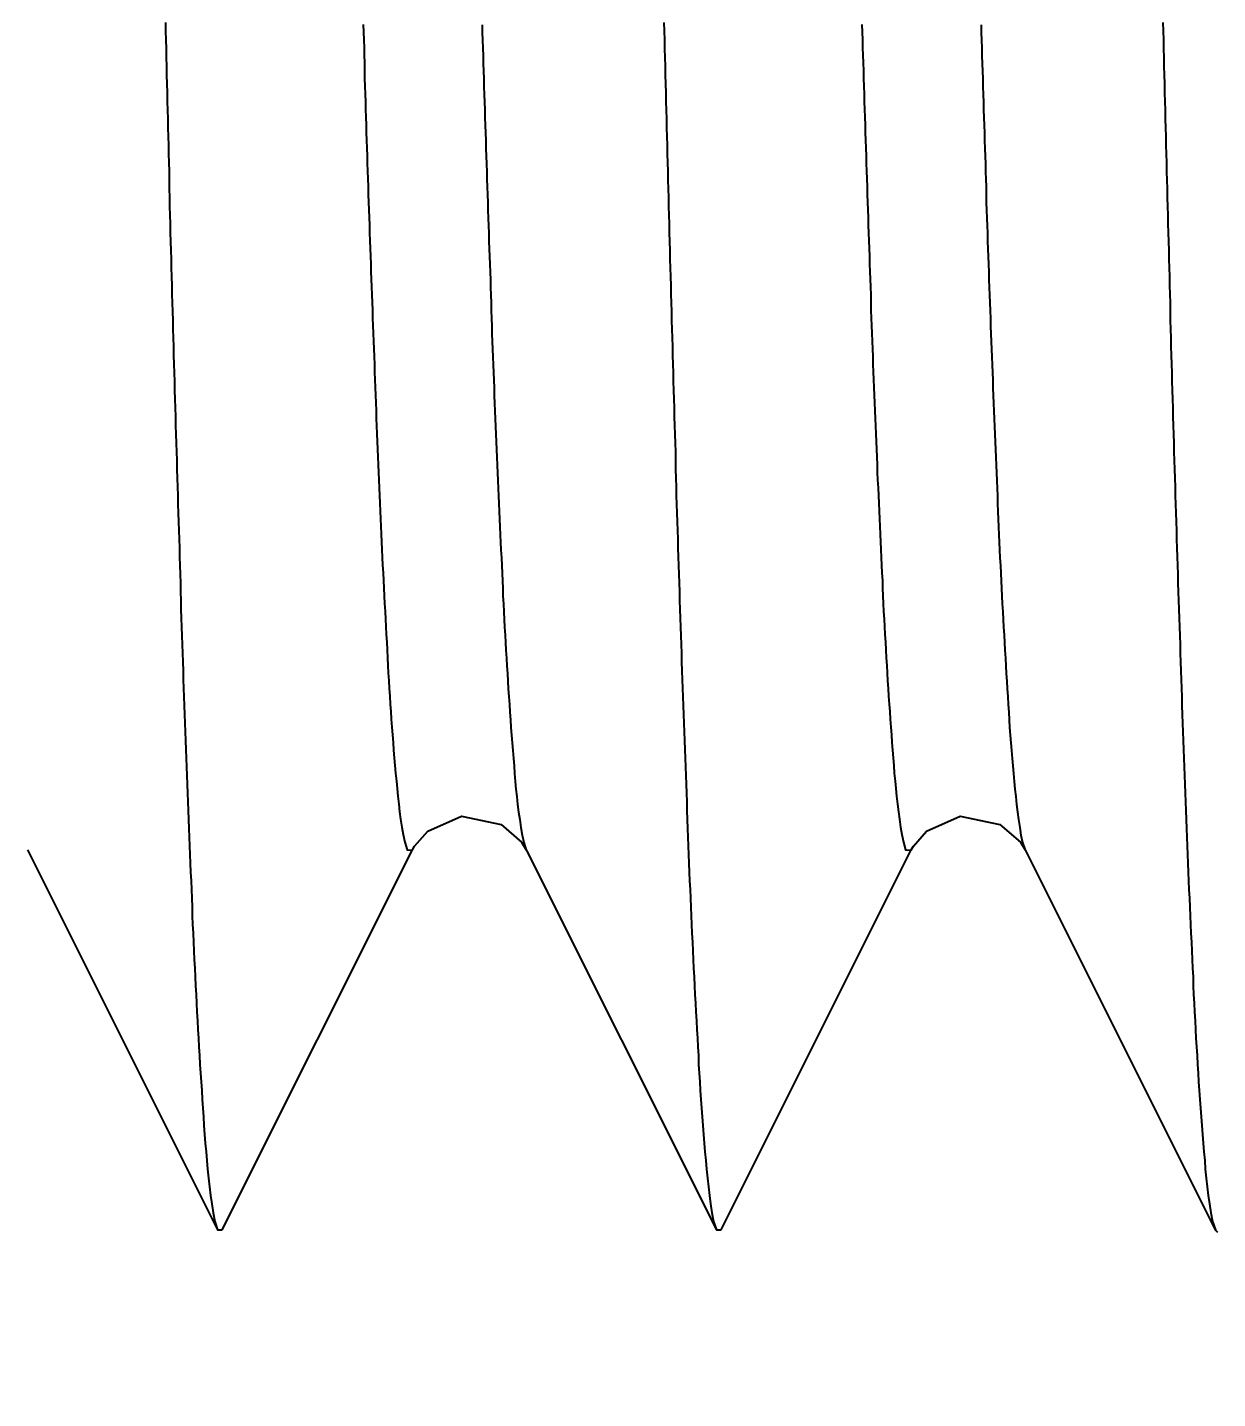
# Model space of a CAD drawing. Header units: millimetres. Extents: x 0 to 5600, y -67 to 2530.
# Drawn here: x 4048.562 to 4052.236, y 913.261 to 917.496 of the extents above; entities that cross this region are included whole.
import ezdxf

# ---------------------------------------------------------------- set-up
doc = ezdxf.new("R2010")
doc.units = ezdxf.units.MM
doc.layers.add('내부선 및 부속', color=4, linetype='Continuous')
doc.layers.add('치수선', color=7, linetype='Continuous')
doc.styles.add('____', font='')
doc.styles.get('____').set_extended_font_data('굴림')
doc.dimstyles.new('MSADIM', dxfattribs={"dimtxt": 33, "dimasz": 17, "dimexe": 10, "dimexo": 7.5, "dimgap": 10, "dimtad": 0, "dimtih": 1, "dimtoh": 1, "dimdec": 0, "dimzin": 1, "dimdsep": 46, "dimtxsty": '____', "dimcen": 11.25, "dimadec": 0, "dimazin": 0, "dimtfac": 1, "dimtdec": 0, "dimtix": 1, "dimtmove": 0, "dimatfit": 3, "dimfxl": 1, "dimtolj": 1, "dimtzin": 1, "dimarcsym": 0})

# ---------------------------------------------------------------- blocks, each defined once
blk = doc.blocks.new('*D9')
at = {"layer": '치수선', "color": 0, "linetype": 'Continuous', "lineweight": -2, "transparency": 16777216}
for p, q in [((3996.7135, 930.2003), (3945.8852, 930.2003)), ((3955.8852, 913.2003), (3955.8852, 820.5165)), ((3955.8852, 682.2003), (3955.8852, 774.884)), ((4073.7135, 665.2003), (3945.8852, 665.2003))]:
    blk.add_line(p, q, dxfattribs=at)
at = {"layer": '치수선', "color": 0, "linetype": 'Continuous', "transparency": 16777216}
for points in [[(3953.0519, 913.2003), (3958.7185, 913.2003), (3955.8852, 930.2003)], [(3953.0519, 682.2003), (3958.7185, 682.2003), (3955.8852, 665.2003)]]:
    blk.add_solid(points, dxfattribs=at)
at = {"layer": '치수선', "color": 0, "linetype": 'Continuous', "transparency": 16777216, "insert": (3955.8852, 797.7003), "char_height": 25, "attachment_point": 5, "style": '____'}
blk.add_mtext('\\A1;265', dxfattribs=at)
blk = doc.blocks.new('*D10')
at = {"layer": '치수선', "color": 0, "linetype": 'Continuous', "lineweight": -2, "transparency": 16777216}
for p, q in [((3996.7135, 930.2003), (3855.1804, 930.2003)), ((3865.1804, 913.2003), (3865.1804, 603.0331)), ((3865.1804, 247.2003), (3865.1804, 557.3674)), ((4163.7135, 230.2003), (3855.1804, 230.2003))]:
    blk.add_line(p, q, dxfattribs=at)
at = {"layer": '치수선', "color": 0, "linetype": 'Continuous', "transparency": 16777216}
for points in [[(3862.3471, 913.2003), (3868.0137, 913.2003), (3865.1804, 930.2003)], [(3862.3471, 247.2003), (3868.0137, 247.2003), (3865.1804, 230.2003)]]:
    blk.add_solid(points, dxfattribs=at)
at = {"layer": '치수선', "color": 0, "linetype": 'Continuous', "transparency": 16777216, "insert": (3865.1804, 580.2003), "char_height": 25, "attachment_point": 5, "style": '____'}
blk.add_mtext('\\A1;700', dxfattribs=at)

msp = doc.modelspace()

# ---------------------------------------------------------------- linework, layer by layer
at = {"layer": '내부선 및 부속', "linetype": 'Continuous'}
for p, q in [((4048.5618, 914.9559), (4049.1487, 913.7828)), ((4049.1633, 913.7828), (4049.7501, 914.9559)), ((4050.1016, 914.9559), (4050.6885, 913.7828)), ((4050.7031, 913.7828), (4051.2899, 914.9559)), ((4051.6415, 914.9559), (4052.2283, 913.7828)), ((4049.1487, 913.7828), (4049.1633, 913.7828)), ((4050.6885, 913.7828), (4050.7031, 913.7828)), ((4052.2283, 913.7828), (4052.2356, 913.7755))]:
    msp.add_line(p, q, dxfattribs=at)
at = {"layer": '내부선 및 부속', "linetype": 'Continuous', "flags": 128}
for points in [[(4048.9878, 917.5115), (4048.9878, 917.4845), (4048.9888, 917.4575), (4048.9898, 917.4305), (4048.9898, 917.4035), (4048.9908, 917.3765), (4048.9908, 917.3495), (4048.9918, 917.3215), (4048.9928, 917.2945), (4048.9928, 917.2675), (4048.9938, 917.2405), (4048.9948, 917.2135), (4048.9948, 917.1865), (4048.9958, 917.1595), (4048.9968, 917.1325), (4048.9968, 917.1055), (4048.9978, 917.0785), (4048.9988, 917.0515), (4048.9988, 917.0245), (4048.9998, 916.9975), (4049.0008, 916.9705), (4049.0008, 916.9435), (4049.0018, 916.9165), (4049.0028, 916.8895), (4049.0028, 916.8625), (4049.0038, 916.8355), (4049.0048, 916.8075), (4049.0058, 916.7805), (4049.0058, 916.7535), (4049.0068, 916.7265), (4049.0078, 916.6995), (4049.0078, 916.6725), (4049.0078, 916.6725), (4049.0088, 916.6455), (4049.0098, 916.6185), (4049.0108, 916.5915), (4049.0108, 916.5645), (4049.0118, 916.5375), (4049.0128, 916.5105), (4049.0128, 916.4835), (4049.0138, 916.4565), (4049.0148, 916.4295), (4049.0158, 916.4025), (4049.0158, 916.3755), (4049.0168, 916.3485), (4049.0178, 916.3215), (4049.0188, 916.2945), (4049.0188, 916.2665), (4049.0198, 916.2395), (4049.0208, 916.2125), (4049.0218, 916.1855), (4049.0228, 916.1585), (4049.0228, 916.1315), (4049.0238, 916.1045), (4049.0248, 916.0775), (4049.0258, 916.0505), (4049.0258, 916.0235), (4049.0268, 915.9965), (4049.0278, 915.9695), (4049.0288, 915.9425), (4049.0298, 915.9155), (4049.0308, 915.8885), (4049.0308, 915.8615), (4049.0318, 915.8345), (4049.0328, 915.8075), (4049.0338, 915.7805), (4049.0348, 915.7535), (4049.0358, 915.7265), (4049.0358, 915.6995), (4049.0368, 915.6715), (4049.0378, 915.6445), (4049.0388, 915.6175), (4049.0398, 915.5905), (4049.0408, 915.5635), (4049.0418, 915.5365), (4049.0428, 915.5095), (4049.0428, 915.4825), (4049.0438, 915.4555), (4049.0448, 915.4285), (4049.0458, 915.4015), (4049.0468, 915.3745), (4049.0478, 915.3475), (4049.0488, 915.3205), (4049.0498, 915.2935), (4049.0508, 915.2665), (4049.0518, 915.2395), (4049.0528, 915.2125), (4049.0538, 915.1855), (4049.0548, 915.1585), (4049.0558, 915.1315), (4049.0568, 915.1045), (4049.0578, 915.0775), (4049.0588, 915.0495), (4049.0598, 915.0225), (4049.0608, 914.9955), (4049.0618, 914.9685), (4049.0628, 914.9415), (4049.0638, 914.9145), (4049.0648, 914.8875), (4049.0668, 914.8605), (4049.0678, 914.8335), (4049.0688, 914.8065), (4049.0698, 914.7795), (4049.0708, 914.7525), (4049.0718, 914.7255), (4049.0738, 914.6985), (4049.0748, 914.6715), (4049.0758, 914.6445), (4049.0768, 914.6175), (4049.0788, 914.5905), (4049.0798, 914.5635), (4049.0808, 914.5365), (4049.0828, 914.5095), (4049.0838, 914.4825), (4049.0848, 914.4555), (4049.0868, 914.4285), (4049.0878, 914.4015), (4049.0898, 914.3745), (4049.0908, 914.3475), (4049.0928, 914.3205), (4049.0938, 914.2935), (4049.0958, 914.2665), (4049.0978, 914.2395), (4049.0998, 914.2125), (4049.1008, 914.1855), (4049.1028, 914.1585), (4049.1048, 914.1315), (4049.1068, 914.1045), (4049.1088, 914.0775), (4049.1108, 914.0505), (4049.1138, 914.0235), (4049.1158, 913.9965), (4049.1178, 913.9695), (4049.1178, 913.9695), (4049.1208, 913.9425), (4049.1238, 913.9155), (4049.1268, 913.8885), (4049.1308, 913.8625), (4049.1348, 913.8355), (4049.1398, 913.8085), (4049.1488, 913.7825), (4049.1488, 913.7825)], [(4049.5978, 917.5055), (4049.5988, 917.4815), (4049.5998, 917.4575), (4049.6008, 917.4335), (4049.6008, 917.4105), (4049.6018, 917.3865), (4049.6028, 917.3625), (4049.6028, 917.3385), (4049.6038, 917.3145), (4049.6048, 917.2905), (4049.6058, 917.2665), (4049.6058, 917.2435), (4049.6068, 917.2195), (4049.6078, 917.1955), (4049.6078, 917.1715), (4049.6088, 917.1475), (4049.6098, 917.1235), (4049.6108, 917.0995), (4049.6108, 917.0765), (4049.6118, 917.0525), (4049.6128, 917.0285), (4049.6138, 917.0045), (4049.6138, 916.9805), (4049.6148, 916.9565), (4049.6158, 916.9325), (4049.6168, 916.9095), (4049.6178, 916.8855), (4049.6178, 916.8615), (4049.6188, 916.8375), (4049.6198, 916.8135), (4049.6198, 916.8135), (4049.6208, 916.7895), (4049.6218, 916.7655), (4049.6218, 916.7425), (4049.6228, 916.7185), (4049.6238, 916.6945), (4049.6248, 916.6705), (4049.6258, 916.6465), (4049.6268, 916.6225), (4049.6268, 916.5985), (4049.6278, 916.5755), (4049.6288, 916.5515), (4049.6298, 916.5275), (4049.6308, 916.5035), (4049.6318, 916.4795), (4049.6328, 916.4555), (4049.6328, 916.4315), (4049.6338, 916.4085), (4049.6348, 916.3845), (4049.6358, 916.3605), (4049.6368, 916.3365), (4049.6378, 916.3125), (4049.6388, 916.2885), (4049.6398, 916.2655), (4049.6408, 916.2415), (4049.6418, 916.2175), (4049.6428, 916.1935), (4049.6438, 916.1695), (4049.6448, 916.1455), (4049.6458, 916.1215), (4049.6468, 916.0985), (4049.6478, 916.0745), (4049.6488, 916.0505), (4049.6498, 916.0265), (4049.6508, 916.0025), (4049.6518, 915.9785), (4049.6528, 915.9555), (4049.6538, 915.9315), (4049.6548, 915.9075), (4049.6558, 915.8835), (4049.6568, 915.8595), (4049.6578, 915.8355), (4049.6598, 915.8115), (4049.6608, 915.7885), (4049.6618, 915.7645), (4049.6628, 915.7405), (4049.6638, 915.7165), (4049.6658, 915.6925), (4049.6668, 915.6685), (4049.6678, 915.6455), (4049.6688, 915.6215), (4049.6708, 915.5975), (4049.6718, 915.5735), (4049.6728, 915.5495), (4049.6748, 915.5255), (4049.6758, 915.5025), (4049.6778, 915.4785), (4049.6788, 915.4545), (4049.6808, 915.4305), (4049.6818, 915.4065), (4049.6838, 915.3835), (4049.6848, 915.3595), (4049.6868, 915.3355), (4049.6888, 915.3115), (4049.6908, 915.2875), (4049.6918, 915.2645), (4049.6938, 915.2405), (4049.6958, 915.2165), (4049.6978, 915.1925), (4049.7008, 915.1685), (4049.7028, 915.1455), (4049.7048, 915.1215), (4049.7078, 915.0975), (4049.7108, 915.0735), (4049.7138, 915.0505), (4049.7178, 915.0265), (4049.7218, 915.0035), (4049.7268, 914.9795), (4049.7338, 914.9565), (4049.7498, 914.9555), (4049.7498, 914.9555)], [(4049.9658, 917.5045), (4049.9658, 917.4805), (4049.9668, 917.4565), (4049.9678, 917.4325), (4049.9688, 917.4085), (4049.9688, 917.3845), (4049.9698, 917.3615), (4049.9708, 917.3375), (4049.9708, 917.3135), (4049.9718, 917.2895), (4049.9728, 917.2655), (4049.9738, 917.2415), (4049.9738, 917.2175), (4049.9748, 917.1945), (4049.9758, 917.1705), (4049.9768, 917.1465), (4049.9768, 917.1225), (4049.9778, 917.0985), (4049.9788, 917.0745), (4049.9798, 917.0505), (4049.9798, 917.0275), (4049.9808, 917.0035), (4049.9818, 916.9795), (4049.9828, 916.9555), (4049.9828, 916.9315), (4049.9838, 916.9075), (4049.9848, 916.8835), (4049.9858, 916.8605), (4049.9858, 916.8365), (4049.9858, 916.8365), (4049.9868, 916.8125), (4049.9878, 916.7885), (4049.9888, 916.7645), (4049.9898, 916.7405), (4049.9908, 916.7165), (4049.9908, 916.6935), (4049.9918, 916.6695), (4049.9928, 916.6455), (4049.9938, 916.6215), (4049.9948, 916.5975), (4049.9958, 916.5735), (4049.9958, 916.5495), (4049.9968, 916.5265), (4049.9978, 916.5025), (4049.9988, 916.4785), (4049.9998, 916.4545), (4050.0008, 916.4305), (4050.0018, 916.4065), (4050.0028, 916.3835), (4050.0028, 916.3595), (4050.0038, 916.3355), (4050.0048, 916.3115), (4050.0058, 916.2875), (4050.0068, 916.2635), (4050.0078, 916.2395), (4050.0088, 916.2165), (4050.0098, 916.1925), (4050.0108, 916.1685), (4050.0118, 916.1445), (4050.0128, 916.1205), (4050.0138, 916.0965), (4050.0148, 916.0725), (4050.0158, 916.0495), (4050.0168, 916.0255), (4050.0178, 916.0015), (4050.0188, 915.9775), (4050.0198, 915.9535), (4050.0208, 915.9295), (4050.0218, 915.9065), (4050.0228, 915.8825), (4050.0248, 915.8585), (4050.0258, 915.8345), (4050.0268, 915.8105), (4050.0278, 915.7865), (4050.0288, 915.7635), (4050.0298, 915.7395), (4050.0318, 915.7155), (4050.0328, 915.6915), (4050.0338, 915.6675), (4050.0348, 915.6435), (4050.0368, 915.6195), (4050.0378, 915.5965), (4050.0388, 915.5725), (4050.0408, 915.5485), (4050.0418, 915.5245), (4050.0438, 915.5005), (4050.0448, 915.4775), (4050.0458, 915.4535), (4050.0478, 915.4295), (4050.0498, 915.4055), (4050.0508, 915.3815), (4050.0528, 915.3575), (4050.0538, 915.3345), (4050.0558, 915.3105), (4050.0578, 915.2865), (4050.0598, 915.2625), (4050.0618, 915.2385), (4050.0638, 915.2155), (4050.0658, 915.1915), (4050.0678, 915.1675), (4050.0698, 915.1435), (4050.0728, 915.1205), (4050.0748, 915.0965), (4050.0778, 915.0725), (4050.0818, 915.0495), (4050.0848, 915.0255), (4050.0888, 915.0015), (4050.0938, 914.9785), (4050.1018, 914.9555), (4050.1018, 914.9555)], [(4050.5268, 917.5115), (4050.5278, 917.4845), (4050.5288, 917.4575), (4050.5288, 917.4305), (4050.5298, 917.4035), (4050.5308, 917.3765), (4050.5308, 917.3495), (4050.5318, 917.3215), (4050.5328, 917.2945), (4050.5328, 917.2675), (4050.5338, 917.2405), (4050.5348, 917.2135), (4050.5348, 917.1865), (4050.5358, 917.1595), (4050.5368, 917.1325), (4050.5368, 917.1055), (4050.5378, 917.0785), (4050.5388, 917.0515), (4050.5388, 917.0245), (4050.5398, 916.9975), (4050.5408, 916.9705), (4050.5408, 916.9435), (4050.5418, 916.9165), (4050.5428, 916.8895), (4050.5428, 916.8625), (4050.5438, 916.8355), (4050.5448, 916.8075), (4050.5448, 916.7805), (4050.5458, 916.7535), (4050.5468, 916.7265), (4050.5478, 916.6995), (4050.5478, 916.6725), (4050.5478, 916.6725), (4050.5488, 916.6455), (4050.5498, 916.6185), (4050.5498, 916.5915), (4050.5508, 916.5645), (4050.5518, 916.5375), (4050.5528, 916.5105), (4050.5528, 916.4835), (4050.5538, 916.4565), (4050.5548, 916.4295), (4050.5548, 916.4025), (4050.5558, 916.3755), (4050.5568, 916.3485), (4050.5578, 916.3215), (4050.5578, 916.2945), (4050.5588, 916.2665), (4050.5598, 916.2395), (4050.5608, 916.2125), (4050.5618, 916.1855), (4050.5618, 916.1585), (4050.5628, 916.1315), (4050.5638, 916.1045), (4050.5648, 916.0775), (4050.5648, 916.0505), (4050.5658, 916.0235), (4050.5668, 915.9965), (4050.5678, 915.9695), (4050.5688, 915.9425), (4050.5698, 915.9155), (4050.5698, 915.8885), (4050.5708, 915.8615), (4050.5718, 915.8345), (4050.5728, 915.8075), (4050.5738, 915.7805), (4050.5748, 915.7535), (4050.5748, 915.7265), (4050.5758, 915.6995), (4050.5768, 915.6715), (4050.5778, 915.6445), (4050.5788, 915.6175), (4050.5798, 915.5905), (4050.5808, 915.5635), (4050.5808, 915.5365), (4050.5818, 915.5095), (4050.5828, 915.4825), (4050.5838, 915.4555), (4050.5848, 915.4285), (4050.5858, 915.4015), (4050.5868, 915.3745), (4050.5878, 915.3475), (4050.5888, 915.3205), (4050.5898, 915.2935), (4050.5908, 915.2665), (4050.5918, 915.2395), (4050.5928, 915.2125), (4050.5938, 915.1855), (4050.5948, 915.1585), (4050.5958, 915.1315), (4050.5968, 915.1045), (4050.5978, 915.0775), (4050.5988, 915.0495), (4050.5998, 915.0225), (4050.6008, 914.9955), (4050.6018, 914.9685), (4050.6028, 914.9415), (4050.6038, 914.9145), (4050.6048, 914.8875), (4050.6058, 914.8605), (4050.6078, 914.8335), (4050.6088, 914.8065), (4050.6098, 914.7795), (4050.6108, 914.7525), (4050.6118, 914.7255), (4050.6128, 914.6985), (4050.6148, 914.6715), (4050.6158, 914.6445), (4050.6168, 914.6175), (4050.6178, 914.5905), (4050.6198, 914.5635), (4050.6208, 914.5365), (4050.6218, 914.5095), (4050.6238, 914.4825), (4050.6248, 914.4555), (4050.6268, 914.4285), (4050.6278, 914.4015), (4050.6298, 914.3745), (4050.6308, 914.3475), (4050.6328, 914.3205), (4050.6338, 914.2935), (4050.6358, 914.2665), (4050.6378, 914.2395), (4050.6388, 914.2125), (4050.6408, 914.1855), (4050.6428, 914.1585), (4050.6448, 914.1315), (4050.6468, 914.1045), (4050.6488, 914.0775), (4050.6508, 914.0505), (4050.6528, 914.0235), (4050.6558, 913.9965), (4050.6578, 913.9695), (4050.6578, 913.9695), (4050.6608, 913.9425), (4050.6638, 913.9155), (4050.6668, 913.8885), (4050.6708, 913.8625), (4050.6748, 913.8355), (4050.6798, 913.8085), (4050.6888, 913.7825), (4050.6888, 913.7825)], [(4051.1378, 917.5055), (4051.1388, 917.4815), (4051.1398, 917.4575), (4051.1398, 917.4335), (4051.1408, 917.4105), (4051.1418, 917.3865), (4051.1428, 917.3625), (4051.1428, 917.3385), (4051.1438, 917.3145), (4051.1448, 917.2905), (4051.1448, 917.2665), (4051.1458, 917.2435), (4051.1468, 917.2195), (4051.1478, 917.1955), (4051.1478, 917.1715), (4051.1488, 917.1475), (4051.1498, 917.1235), (4051.1508, 917.0995), (4051.1508, 917.0765), (4051.1518, 917.0525), (4051.1528, 917.0285), (4051.1538, 917.0045), (4051.1538, 916.9805), (4051.1548, 916.9565), (4051.1558, 916.9325), (4051.1568, 916.9095), (4051.1568, 916.8855), (4051.1578, 916.8615), (4051.1588, 916.8375), (4051.1598, 916.8135), (4051.1598, 916.8135), (4051.1608, 916.7895), (4051.1608, 916.7655), (4051.1618, 916.7425), (4051.1628, 916.7185), (4051.1638, 916.6945), (4051.1648, 916.6705), (4051.1658, 916.6465), (4051.1658, 916.6225), (4051.1668, 916.5985), (4051.1678, 916.5755), (4051.1688, 916.5515), (4051.1698, 916.5275), (4051.1708, 916.5035), (4051.1718, 916.4795), (4051.1718, 916.4555), (4051.1728, 916.4325), (4051.1738, 916.4085), (4051.1748, 916.3845), (4051.1758, 916.3605), (4051.1768, 916.3365), (4051.1778, 916.3125), (4051.1788, 916.2885), (4051.1798, 916.2655), (4051.1808, 916.2415), (4051.1818, 916.2175), (4051.1828, 916.1935), (4051.1838, 916.1695), (4051.1848, 916.1455), (4051.1848, 916.1215), (4051.1858, 916.0985), (4051.1878, 916.0745), (4051.1888, 916.0505), (4051.1898, 916.0265), (4051.1908, 916.0025), (4051.1918, 915.9785), (4051.1928, 915.9555), (4051.1938, 915.9315), (4051.1948, 915.9075), (4051.1958, 915.8835), (4051.1968, 915.8595), (4051.1978, 915.8355), (4051.1988, 915.8115), (4051.2008, 915.7885), (4051.2018, 915.7645), (4051.2028, 915.7405), (4051.2038, 915.7165), (4051.2048, 915.6925), (4051.2068, 915.6685), (4051.2078, 915.6455), (4051.2088, 915.6215), (4051.2108, 915.5975), (4051.2118, 915.5735), (4051.2128, 915.5495), (4051.2148, 915.5255), (4051.2158, 915.5025), (4051.2168, 915.4785), (4051.2188, 915.4545), (4051.2198, 915.4305), (4051.2218, 915.4065), (4051.2238, 915.3835), (4051.2248, 915.3595), (4051.2268, 915.3355), (4051.2288, 915.3115), (4051.2298, 915.2875), (4051.2318, 915.2645), (4051.2338, 915.2405), (4051.2358, 915.2165), (4051.2378, 915.1925), (4051.2408, 915.1685), (4051.2428, 915.1455), (4051.2448, 915.1215), (4051.2478, 915.0975), (4051.2508, 915.0735), (4051.2538, 915.0505), (4051.2568, 915.0265), (4051.2608, 915.0035), (4051.2658, 914.9795), (4051.2728, 914.9565), (4051.2898, 914.9555), (4051.2898, 914.9555)], [(4051.5058, 917.5045), (4051.5058, 917.4805), (4051.5068, 917.4565), (4051.5078, 917.4325), (4051.5078, 917.4085), (4051.5088, 917.3845), (4051.5098, 917.3615), (4051.5108, 917.3375), (4051.5108, 917.3135), (4051.5118, 917.2895), (4051.5128, 917.2655), (4051.5128, 917.2415), (4051.5138, 917.2175), (4051.5148, 917.1945), (4051.5158, 917.1705), (4051.5158, 917.1465), (4051.5168, 917.1225), (4051.5178, 917.0985), (4051.5188, 917.0745), (4051.5188, 917.0505), (4051.5198, 917.0275), (4051.5208, 917.0035), (4051.5218, 916.9795), (4051.5218, 916.9555), (4051.5228, 916.9315), (4051.5238, 916.9075), (4051.5248, 916.8835), (4051.5258, 916.8605), (4051.5258, 916.8365), (4051.5258, 916.8365), (4051.5268, 916.8125), (4051.5278, 916.7885), (4051.5288, 916.7645), (4051.5298, 916.7405), (4051.5298, 916.7165), (4051.5308, 916.6935), (4051.5318, 916.6695), (4051.5328, 916.6455), (4051.5338, 916.6215), (4051.5348, 916.5975), (4051.5348, 916.5735), (4051.5358, 916.5495), (4051.5368, 916.5265), (4051.5378, 916.5025), (4051.5388, 916.4785), (4051.5398, 916.4545), (4051.5408, 916.4305), (4051.5418, 916.4065), (4051.5418, 916.3835), (4051.5428, 916.3595), (4051.5438, 916.3355), (4051.5448, 916.3115), (4051.5458, 916.2875), (4051.5468, 916.2635), (4051.5478, 916.2395), (4051.5488, 916.2165), (4051.5498, 916.1925), (4051.5508, 916.1685), (4051.5518, 916.1445), (4051.5528, 916.1205), (4051.5538, 916.0965), (4051.5548, 916.0725), (4051.5558, 916.0495), (4051.5568, 916.0255), (4051.5578, 916.0015), (4051.5588, 915.9775), (4051.5598, 915.9535), (4051.5608, 915.9295), (4051.5618, 915.9065), (4051.5628, 915.8825), (4051.5638, 915.8585), (4051.5658, 915.8345), (4051.5668, 915.8105), (4051.5678, 915.7865), (4051.5688, 915.7635), (4051.5698, 915.7395), (4051.5708, 915.7155), (4051.5728, 915.6915), (4051.5738, 915.6675), (4051.5748, 915.6435), (4051.5768, 915.6205), (4051.5778, 915.5965), (4051.5788, 915.5725), (4051.5808, 915.5485), (4051.5818, 915.5245), (4051.5828, 915.5005), (4051.5848, 915.4775), (4051.5858, 915.4535), (4051.5878, 915.4295), (4051.5888, 915.4055), (4051.5908, 915.3815), (4051.5928, 915.3575), (4051.5938, 915.3345), (4051.5958, 915.3105), (4051.5978, 915.2865), (4051.5998, 915.2625), (4051.6018, 915.2385), (4051.6038, 915.2155), (4051.6058, 915.1915), (4051.6078, 915.1675), (4051.6098, 915.1435), (4051.6128, 915.1205), (4051.6148, 915.0965), (4051.6178, 915.0725), (4051.6208, 915.0495), (4051.6248, 915.0255), (4051.6288, 915.0015), (4051.6338, 914.9785), (4051.6418, 914.9555), (4051.6418, 914.9555)], [(4052.0668, 917.5115), (4052.0678, 917.4845), (4052.0688, 917.4575), (4052.0688, 917.4305), (4052.0698, 917.4035), (4052.0698, 917.3765), (4052.0708, 917.3495), (4052.0718, 917.3215), (4052.0718, 917.2945), (4052.0728, 917.2675), (4052.0738, 917.2405), (4052.0738, 917.2135), (4052.0748, 917.1865), (4052.0758, 917.1595), (4052.0758, 917.1325), (4052.0768, 917.1055), (4052.0778, 917.0785), (4052.0778, 917.0515), (4052.0788, 917.0245), (4052.0798, 916.9975), (4052.0798, 916.9705), (4052.0808, 916.9435), (4052.0818, 916.9165), (4052.0818, 916.8895), (4052.0828, 916.8625), (4052.0838, 916.8355), (4052.0848, 916.8075), (4052.0848, 916.7805), (4052.0858, 916.7535), (4052.0868, 916.7265), (4052.0868, 916.6995), (4052.0878, 916.6725), (4052.0878, 916.6725), (4052.0888, 916.6455), (4052.0888, 916.6185), (4052.0898, 916.5915), (4052.0908, 916.5645), (4052.0918, 916.5375), (4052.0918, 916.5105), (4052.0928, 916.4835), (4052.0938, 916.4565), (4052.0948, 916.4295), (4052.0948, 916.4025), (4052.0958, 916.3755), (4052.0968, 916.3485), (4052.0978, 916.3215), (4052.0978, 916.2945), (4052.0988, 916.2665), (4052.0998, 916.2395), (4052.1008, 916.2125), (4052.1008, 916.1855), (4052.1018, 916.1585), (4052.1028, 916.1315), (4052.1038, 916.1045), (4052.1048, 916.0775), (4052.1048, 916.0505), (4052.1058, 916.0235), (4052.1068, 915.9965), (4052.1078, 915.9695), (4052.1088, 915.9425), (4052.1088, 915.9155), (4052.1098, 915.8885), (4052.1108, 915.8615), (4052.1118, 915.8345), (4052.1128, 915.8075), (4052.1128, 915.7805), (4052.1138, 915.7535), (4052.1148, 915.7265), (4052.1158, 915.6995), (4052.1168, 915.6715), (4052.1178, 915.6445), (4052.1188, 915.6175), (4052.1198, 915.5905), (4052.1198, 915.5635), (4052.1208, 915.5365), (4052.1218, 915.5095), (4052.1228, 915.4825), (4052.1238, 915.4555), (4052.1248, 915.4285), (4052.1258, 915.4015), (4052.1268, 915.3745), (4052.1278, 915.3475), (4052.1288, 915.3205), (4052.1298, 915.2935), (4052.1308, 915.2665), (4052.1318, 915.2395), (4052.1328, 915.2125), (4052.1338, 915.1855), (4052.1348, 915.1585), (4052.1358, 915.1315), (4052.1368, 915.1045), (4052.1378, 915.0775), (4052.1388, 915.0495), (4052.1398, 915.0225), (4052.1408, 914.9955), (4052.1418, 914.9685), (4052.1428, 914.9415), (4052.1438, 914.9145), (4052.1448, 914.8875), (4052.1458, 914.8605), (4052.1468, 914.8335), (4052.1488, 914.8065), (4052.1498, 914.7795), (4052.1508, 914.7525), (4052.1518, 914.7255), (4052.1528, 914.6985), (4052.1548, 914.6715), (4052.1558, 914.6445), (4052.1568, 914.6175), (4052.1578, 914.5905), (4052.1598, 914.5635), (4052.1608, 914.5365), (4052.1618, 914.5095), (4052.1638, 914.4825), (4052.1648, 914.4555), (4052.1668, 914.4285), (4052.1678, 914.4015), (4052.1688, 914.3745), (4052.1708, 914.3475), (4052.1728, 914.3205), (4052.1738, 914.2935), (4052.1758, 914.2665), (4052.1768, 914.2395), (4052.1788, 914.2125), (4052.1808, 914.1855), (4052.1828, 914.1585), (4052.1848, 914.1315), (4052.1868, 914.1045), (4052.1888, 914.0775), (4052.1908, 914.0505), (4052.1928, 914.0235), (4052.1958, 913.9965), (4052.1978, 913.9695), (4052.1978, 913.9695), (4052.2008, 913.9425), (4052.2038, 913.9155), (4052.2068, 913.8885), (4052.2108, 913.8625), (4052.2148, 913.8355), (4052.2198, 913.8085), (4052.2288, 913.7825), (4052.2288, 913.7825)], [(4049.7501, 914.9558), (4049.7569, 914.968), (4049.7973, 915.0139), (4049.9016, 915.0599), (4050.024, 915.0349), (4050.0871, 914.9794), (4050.1016, 914.9559)], [(4051.2899, 914.9558), (4051.2967, 914.968), (4051.3371, 915.0139), (4051.4414, 915.0599), (4051.5638, 915.0349), (4051.627, 914.9794), (4051.6414, 914.9559)]]:
    msp.add_lwpolyline(points, dxfattribs=at)

# ---------------------------------------------------------------- dimensions: what is measured, and where the dimension line sits
at = {"layer": '치수선', "linetype": 'Continuous'}
for base, p1, p2, picture, middle in [((3865.1804, 230.2003), (4004.2135, 930.2003), (4171.2135, 230.2003), '*D10', (3865.1804, 580.2003)), ((3955.8852, 930.2003), (4081.2135, 665.2003), (4004.2135, 930.2003), '*D9', (3955.8852, 797.7003))]:
    dim = msp.add_linear_dim(base=base, p1=p1, p2=p2, angle=90, dimstyle='MSADIM', override={"dimtxt": 25}, dxfattribs=at)
    dim.commit()
    dim.dimension.update_dxf_attribs({"geometry": picture, "text_midpoint": middle})

doc.saveas('drawing.dxf')
